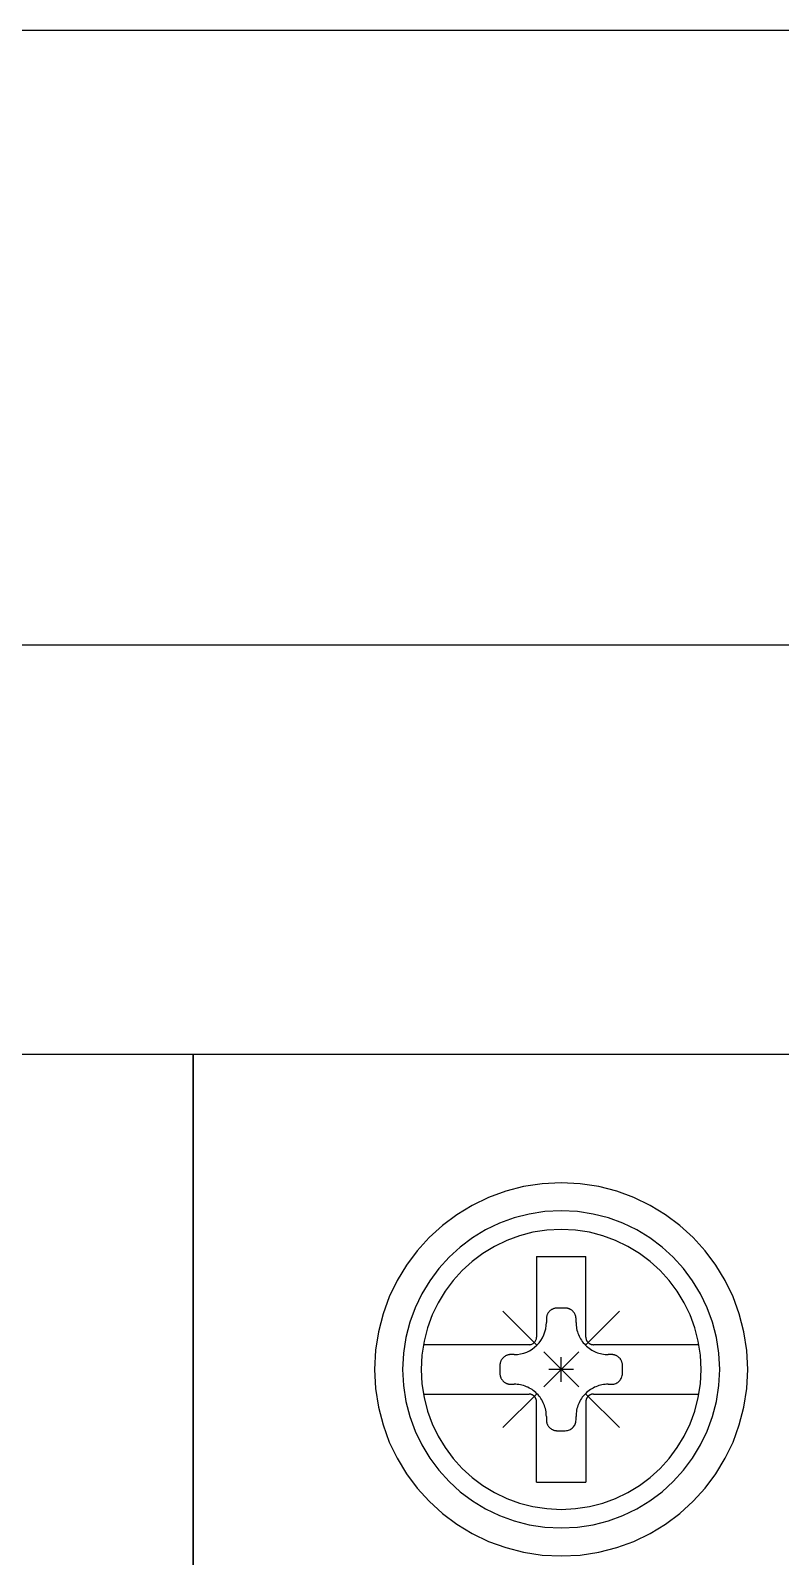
# Model space of a CAD drawing. Header units: millimetres. Extents: x 173893 to 258446, y -176540 to -123824.
# Drawn here: x 188266.17 to 188284.49, y -151181.86 to -151144.6 of the extents above; entities that cross this region are included whole.
import ezdxf

# ---------------------------------------------------------------- set-up
doc = ezdxf.new("R2010")
doc.units = ezdxf.units.MM
doc.header["$LTSCALE"] = 3

msp = doc.modelspace()

# ---------------------------------------------------------------- linework, layer by layer
for p, q in [((188252.174, -151169.6), (188270.146, -151169.6)), ((188270.146, -151169.6), (188270.146, -151249.082)), ((188270.146, -151249.082), (188270.146, -151169.6)), ((188270.146, -151169.6), (188288.118, -151169.6)), ((188277.777, -151172.944), (188277.358, -151173.097)), ((188278.214, -151172.832), (188277.777, -151172.944)), ((188278.666, -151172.763), (188278.214, -151172.832)), ((188279.132, -151172.739), (188278.666, -151172.763)), ((188279.598, -151172.763), (188279.132, -151172.739)), ((188279.132, -151172.739), (188279.132, -151172.739)), ((188280.05, -151172.832), (188279.598, -151172.763)), ((188280.487, -151172.944), (188280.05, -151172.832)), ((188280.905, -151173.097), (188280.487, -151172.944)), ((188276.96, -151173.289), (188276.584, -151173.517)), ((188277.358, -151173.097), (188276.96, -151173.289)), ((188278.736, -151173.443), (188278.351, -151173.501)), ((188279.132, -151173.423), (188278.736, -151173.443)), ((188279.528, -151173.443), (188279.132, -151173.423)), ((188279.132, -151173.423), (188279.132, -151173.423)), ((188279.912, -151173.501), (188279.528, -151173.443)), ((188281.304, -151173.289), (188280.905, -151173.097)), ((188281.679, -151173.517), (188281.304, -151173.289)), ((188276.234, -151173.779), (188275.91, -151174.074)), ((188276.584, -151173.517), (188276.234, -151173.779)), ((188277.624, -151173.727), (188277.286, -151173.89)), ((188277.98, -151173.597), (188277.624, -151173.727)), ((188278.351, -151173.501), (188277.98, -151173.597)), ((188280.284, -151173.597), (188279.912, -151173.501)), ((188280.639, -151173.727), (188280.284, -151173.597)), ((188280.978, -151173.89), (188280.639, -151173.727)), ((188282.03, -151173.779), (188281.679, -151173.517)), ((188282.354, -151174.074), (188282.03, -151173.779)), ((188275.91, -151174.074), (188275.616, -151174.397)), ((188276.967, -151174.084), (188276.668, -151174.307)), ((188277.286, -151173.89), (188276.967, -151174.084)), ((188277.802, -151174.147), (188277.503, -151174.291)), ((188278.116, -151174.032), (188277.802, -151174.147)), ((188278.443, -151173.948), (188278.116, -151174.032)), ((188278.782, -151173.896), (188278.443, -151173.948)), ((188279.132, -151173.878), (188278.782, -151173.896)), ((188279.481, -151173.896), (188279.132, -151173.878)), ((188279.132, -151173.878), (188279.132, -151173.878)), ((188279.821, -151173.948), (188279.481, -151173.896)), ((188280.148, -151174.032), (188279.821, -151173.948)), ((188280.462, -151174.147), (188280.148, -151174.032)), ((188280.761, -151174.291), (188280.462, -151174.147)), ((188281.297, -151174.084), (188280.978, -151173.89)), ((188281.595, -151174.307), (188281.297, -151174.084)), ((188282.648, -151174.397), (188282.354, -151174.074)), ((188275.616, -151174.397), (188275.354, -151174.748)), ((188276.393, -151174.557), (188276.143, -151174.832)), ((188276.668, -151174.307), (188276.393, -151174.557)), ((188277.221, -151174.462), (188276.958, -151174.658)), ((188277.503, -151174.291), (188277.221, -151174.462)), ((188278.529, -151174.538), (188278.529, -151176.51)), ((188278.529, -151174.538), (188279.735, -151174.538)), ((188279.735, -151176.51), (188279.735, -151174.538)), ((188281.043, -151174.462), (188280.761, -151174.291)), ((188281.306, -151174.658), (188281.043, -151174.462)), ((188281.87, -151174.557), (188281.595, -151174.307)), ((188282.12, -151174.832), (188281.87, -151174.557)), ((188282.91, -151174.748), (188282.648, -151174.397)), ((188275.354, -151174.748), (188275.126, -151175.123)), ((188276.143, -151174.832), (188275.921, -151175.13)), ((188276.716, -151174.879), (188276.495, -151175.122)), ((188276.958, -151174.658), (188276.716, -151174.879)), ((188281.548, -151174.879), (188281.306, -151174.658)), ((188281.769, -151175.122), (188281.548, -151174.879)), ((188282.343, -151175.13), (188282.12, -151174.832)), ((188283.138, -151175.124), (188282.91, -151174.748)), ((188275.126, -151175.123), (188274.934, -151175.522)), ((188275.921, -151175.13), (188275.726, -151175.449)), ((188276.495, -151175.122), (188276.298, -151175.385)), ((188281.966, -151175.385), (188281.769, -151175.122)), ((188282.537, -151175.449), (188282.343, -151175.13)), ((188283.33, -151175.522), (188283.138, -151175.124)), ((188274.934, -151175.522), (188274.78, -151175.94)), ((188275.726, -151175.449), (188275.563, -151175.788)), ((188276.127, -151175.666), (188275.983, -151175.965)), ((188276.298, -151175.385), (188276.127, -151175.666)), ((188282.137, -151175.666), (188281.966, -151175.385)), ((188282.281, -151175.965), (188282.137, -151175.666)), ((188282.7, -151175.788), (188282.537, -151175.449)), ((188283.483, -151175.94), (188283.33, -151175.522)), ((188274.78, -151175.94), (188274.668, -151176.377)), ((188275.563, -151175.788), (188275.433, -151176.144)), ((188275.983, -151175.965), (188275.868, -151176.279)), ((188277.71, -151175.873), (188278.529, -151176.692)), ((188278.771, -151176.035), (188278.77, -151176.048)), ((188278.77, -151176.048), (188278.77, -151176.061)), ((188278.773, -151176.023), (188278.771, -151176.035)), ((188278.775, -151176.01), (188278.773, -151176.023)), ((188278.778, -151175.997), (188278.775, -151176.01)), ((188278.781, -151175.985), (188278.778, -151175.997)), ((188278.785, -151175.973), (188278.781, -151175.985)), ((188278.79, -151175.961), (188278.785, -151175.973)), ((188278.795, -151175.949), (188278.79, -151175.961)), ((188278.801, -151175.938), (188278.795, -151175.949)), ((188278.807, -151175.926), (188278.801, -151175.938)), ((188278.814, -151175.916), (188278.807, -151175.926)), ((188278.821, -151175.905), (188278.814, -151175.916)), ((188278.829, -151175.895), (188278.821, -151175.905)), ((188278.838, -151175.885), (188278.829, -151175.895)), ((188278.847, -151175.876), (188278.838, -151175.885)), ((188278.856, -151175.867), (188278.847, -151175.876)), ((188278.847, -151175.876), (188278.847, -151175.876)), ((188278.866, -151175.858), (188278.856, -151175.867)), ((188278.876, -151175.85), (188278.866, -151175.858)), ((188278.887, -151175.843), (188278.876, -151175.85)), ((188278.898, -151175.836), (188278.887, -151175.843)), ((188278.909, -151175.83), (188278.898, -151175.836)), ((188278.92, -151175.824), (188278.909, -151175.83)), ((188278.932, -151175.819), (188278.92, -151175.824)), ((188278.944, -151175.814), (188278.932, -151175.819)), ((188278.956, -151175.81), (188278.944, -151175.814)), ((188278.968, -151175.807), (188278.956, -151175.81)), ((188278.981, -151175.804), (188278.968, -151175.807)), ((188278.994, -151175.802), (188278.981, -151175.804)), ((188279.007, -151175.8), (188278.994, -151175.802)), ((188279.019, -151175.799), (188279.007, -151175.8)), ((188279.033, -151175.799), (188279.019, -151175.799)), ((188279.232, -151175.799), (188279.033, -151175.799)), ((188279.033, -151175.799), (188279.033, -151175.799)), ((188279.245, -151175.799), (188279.232, -151175.799)), ((188279.258, -151175.8), (188279.245, -151175.799)), ((188279.27, -151175.802), (188279.258, -151175.8)), ((188279.283, -151175.804), (188279.27, -151175.802)), ((188279.295, -151175.807), (188279.283, -151175.804)), ((188279.308, -151175.81), (188279.295, -151175.807)), ((188279.32, -151175.814), (188279.308, -151175.81)), ((188279.332, -151175.819), (188279.32, -151175.814)), ((188279.344, -151175.824), (188279.332, -151175.819)), ((188279.355, -151175.83), (188279.344, -151175.824)), ((188279.366, -151175.836), (188279.355, -151175.83)), ((188279.377, -151175.843), (188279.366, -151175.836)), ((188279.388, -151175.85), (188279.377, -151175.843)), ((188279.398, -151175.858), (188279.388, -151175.85)), ((188279.408, -151175.867), (188279.398, -151175.858)), ((188279.417, -151175.876), (188279.408, -151175.867)), ((188279.426, -151175.885), (188279.417, -151175.876)), ((188279.417, -151175.876), (188279.417, -151175.876)), ((188279.435, -151175.895), (188279.426, -151175.885)), ((188279.442, -151175.905), (188279.435, -151175.895)), ((188279.45, -151175.916), (188279.442, -151175.905)), ((188279.457, -151175.926), (188279.45, -151175.916)), ((188279.463, -151175.938), (188279.457, -151175.926)), ((188279.469, -151175.949), (188279.463, -151175.938)), ((188279.474, -151175.961), (188279.469, -151175.949)), ((188279.479, -151175.973), (188279.474, -151175.961)), ((188279.483, -151175.985), (188279.479, -151175.973)), ((188279.486, -151175.997), (188279.483, -151175.985)), ((188279.489, -151176.01), (188279.486, -151175.997)), ((188279.491, -151176.023), (188279.489, -151176.01)), ((188279.493, -151176.035), (188279.491, -151176.023)), ((188279.494, -151176.048), (188279.493, -151176.035)), ((188279.494, -151176.061), (188279.494, -151176.048)), ((188279.736, -151176.692), (188280.554, -151175.873)), ((188282.395, -151176.279), (188282.281, -151175.965)), ((188282.831, -151176.144), (188282.7, -151175.788)), ((188283.596, -151176.377), (188283.483, -151175.94)), ((188274.668, -151176.377), (188274.599, -151176.829)), ((188275.433, -151176.144), (188275.338, -151176.515)), ((188275.868, -151176.279), (188275.784, -151176.607)), ((188278.708, -151176.452), (188278.734, -151176.38)), ((188278.734, -151176.38), (188278.754, -151176.305)), ((188278.754, -151176.305), (188278.766, -151176.226)), ((188278.766, -151176.226), (188278.77, -151176.146)), ((188278.77, -151176.061), (188278.77, -151176.146)), ((188279.494, -151176.146), (188279.494, -151176.061)), ((188279.494, -151176.061), (188279.494, -151176.061)), ((188279.494, -151176.146), (188279.494, -151176.146)), ((188279.494, -151176.146), (188279.495, -151176.185)), ((188279.495, -151176.185), (188279.498, -151176.224)), ((188279.498, -151176.224), (188279.503, -151176.262)), ((188279.503, -151176.262), (188279.509, -151176.3)), ((188279.509, -151176.3), (188279.518, -151176.338)), ((188279.518, -151176.338), (188279.528, -151176.375)), ((188279.528, -151176.375), (188279.54, -151176.411)), ((188279.54, -151176.411), (188279.554, -151176.447)), ((188282.48, -151176.607), (188282.395, -151176.279)), ((188282.926, -151176.515), (188282.831, -151176.144)), ((188283.665, -151176.83), (188283.596, -151176.377)), ((188275.338, -151176.515), (188275.279, -151176.899)), ((188275.784, -151176.607), (188275.732, -151176.946)), ((188278.346, -151176.692), (188275.769, -151176.692)), ((188278.346, -151176.692), (188278.365, -151176.691)), ((188278.346, -151176.692), (188278.346, -151176.692)), ((188278.358, -151176.838), (188278.423, -151176.799)), ((188278.365, -151176.691), (188278.383, -151176.688)), ((188278.383, -151176.688), (188278.4, -151176.684)), ((188278.4, -151176.684), (188278.417, -151176.677)), ((188278.417, -151176.677), (188278.433, -151176.67)), ((188278.423, -151176.799), (188278.483, -151176.753)), ((188278.433, -151176.67), (188278.448, -151176.661)), ((188278.448, -151176.661), (188278.462, -151176.65)), ((188278.462, -151176.65), (188278.475, -151176.638)), ((188278.475, -151176.638), (188278.487, -151176.625)), ((188278.483, -151176.753), (188278.539, -151176.703)), ((188278.487, -151176.625), (188278.497, -151176.611)), ((188278.497, -151176.611), (188278.506, -151176.596)), ((188278.506, -151176.596), (188278.514, -151176.58)), ((188278.514, -151176.58), (188278.52, -151176.564)), ((188278.52, -151176.564), (188278.525, -151176.546)), ((188278.525, -151176.546), (188278.528, -151176.528)), ((188278.528, -151176.528), (188278.529, -151176.51)), ((188278.539, -151176.703), (188278.59, -151176.647)), ((188278.59, -151176.647), (188278.635, -151176.586)), ((188278.635, -151176.586), (188278.675, -151176.521)), ((188278.675, -151176.521), (188278.708, -151176.452)), ((188279.554, -151176.447), (188279.569, -151176.482)), ((188279.569, -151176.482), (188279.587, -151176.517)), ((188279.587, -151176.517), (188279.606, -151176.55)), ((188279.606, -151176.55), (188279.626, -151176.583)), ((188279.626, -151176.583), (188279.648, -151176.614)), ((188279.648, -151176.614), (188279.672, -151176.645)), ((188279.672, -151176.645), (188279.698, -151176.674)), ((188279.698, -151176.674), (188279.725, -151176.703)), ((188279.725, -151176.703), (188279.725, -151176.703)), ((188279.725, -151176.703), (188279.753, -151176.73)), ((188279.735, -151176.51), (188279.735, -151176.51)), ((188279.735, -151176.51), (188279.735, -151176.519)), ((188279.735, -151176.519), (188279.736, -151176.528)), ((188279.736, -151176.528), (188279.737, -151176.536)), ((188279.737, -151176.536), (188279.739, -151176.545)), ((188279.739, -151176.545), (188279.741, -151176.554)), ((188279.741, -151176.554), (188279.743, -151176.563)), ((188279.743, -151176.563), (188279.746, -151176.571)), ((188279.746, -151176.571), (188279.749, -151176.579)), ((188279.749, -151176.579), (188279.753, -151176.587)), ((188279.753, -151176.587), (188279.757, -151176.595)), ((188279.753, -151176.73), (188279.782, -151176.755)), ((188279.757, -151176.595), (188279.761, -151176.603)), ((188279.761, -151176.603), (188279.766, -151176.611)), ((188279.766, -151176.611), (188279.771, -151176.618)), ((188279.771, -151176.618), (188279.777, -151176.625)), ((188279.777, -151176.625), (188279.782, -151176.632)), ((188279.782, -151176.632), (188279.789, -151176.638)), ((188279.782, -151176.755), (188279.813, -151176.779)), ((188279.789, -151176.638), (188279.789, -151176.638)), ((188279.789, -151176.638), (188279.795, -151176.645)), ((188279.795, -151176.645), (188279.802, -151176.65)), ((188279.802, -151176.65), (188279.809, -151176.656)), ((188279.809, -151176.656), (188279.816, -151176.661)), ((188279.813, -151176.779), (188279.845, -151176.801)), ((188279.816, -151176.661), (188279.824, -151176.666)), ((188279.824, -151176.666), (188279.832, -151176.67)), ((188279.832, -151176.67), (188279.84, -151176.674)), ((188279.84, -151176.674), (188279.848, -151176.678)), ((188279.845, -151176.801), (188279.877, -151176.822)), ((188279.848, -151176.678), (188279.856, -151176.681)), ((188279.856, -151176.681), (188279.864, -151176.684)), ((188279.864, -151176.684), (188279.873, -151176.686)), ((188279.873, -151176.686), (188279.882, -151176.688)), ((188279.882, -151176.688), (188279.891, -151176.69)), ((188279.891, -151176.69), (188279.9, -151176.691)), ((188279.9, -151176.691), (188279.909, -151176.692)), ((188279.909, -151176.692), (188279.918, -151176.692)), ((188282.496, -151176.692), (188279.918, -151176.692)), ((188282.532, -151176.946), (188282.48, -151176.607)), ((188282.985, -151176.899), (188282.926, -151176.515)), ((188274.599, -151176.829), (188274.576, -151177.295)), ((188275.279, -151176.899), (188275.259, -151177.296)), ((188275.732, -151176.946), (188275.715, -151177.296)), ((188277.637, -151177.17), (188277.636, -151177.183)), ((188277.638, -151177.157), (188277.637, -151177.17)), ((188277.641, -151177.144), (188277.638, -151177.157)), ((188277.643, -151177.132), (188277.641, -151177.144)), ((188277.647, -151177.119), (188277.643, -151177.132)), ((188277.651, -151177.107), (188277.647, -151177.119)), ((188277.655, -151177.095), (188277.651, -151177.107)), ((188277.661, -151177.083), (188277.655, -151177.095)), ((188277.666, -151177.072), (188277.661, -151177.083)), ((188277.673, -151177.061), (188277.666, -151177.072)), ((188277.68, -151177.05), (188277.673, -151177.061)), ((188277.687, -151177.039), (188277.68, -151177.05)), ((188277.695, -151177.029), (188277.687, -151177.039)), ((188277.703, -151177.02), (188277.695, -151177.029)), ((188277.712, -151177.01), (188277.703, -151177.02)), ((188277.722, -151177.001), (188277.712, -151177.01)), ((188277.712, -151177.01), (188277.712, -151177.01)), ((188277.732, -151176.993), (188277.722, -151177.001)), ((188277.742, -151176.985), (188277.732, -151176.993)), ((188277.752, -151176.977), (188277.742, -151176.985)), ((188277.763, -151176.97), (188277.752, -151176.977)), ((188277.774, -151176.964), (188277.763, -151176.97)), ((188277.786, -151176.958), (188277.774, -151176.964)), ((188277.797, -151176.953), (188277.786, -151176.958)), ((188277.809, -151176.948), (188277.797, -151176.953)), ((188277.822, -151176.945), (188277.809, -151176.948)), ((188277.834, -151176.941), (188277.822, -151176.945)), ((188277.846, -151176.938), (188277.834, -151176.941)), ((188277.859, -151176.936), (188277.846, -151176.938)), ((188277.872, -151176.935), (188277.859, -151176.936)), ((188277.885, -151176.934), (188277.872, -151176.935)), ((188277.898, -151176.933), (188277.885, -151176.934)), ((188277.983, -151176.933), (188277.898, -151176.933)), ((188277.898, -151176.933), (188277.898, -151176.933)), ((188277.983, -151176.933), (188278.063, -151176.929)), ((188277.983, -151176.933), (188277.983, -151176.933)), ((188278.063, -151176.929), (188278.141, -151176.917)), ((188278.141, -151176.917), (188278.217, -151176.898)), ((188278.217, -151176.898), (188278.289, -151176.871)), ((188278.289, -151176.871), (188278.358, -151176.838)), ((188278.705, -151176.869), (188279.559, -151177.722)), ((188278.705, -151177.722), (188279.559, -151176.869)), ((188279.132, -151177.597), (188279.132, -151176.994)), ((188279.877, -151176.822), (188279.911, -151176.84)), ((188279.911, -151176.84), (188279.945, -151176.858)), ((188279.945, -151176.858), (188279.98, -151176.873)), ((188279.98, -151176.873), (188280.016, -151176.887)), ((188280.016, -151176.887), (188280.052, -151176.899)), ((188280.052, -151176.899), (188280.089, -151176.909)), ((188280.089, -151176.909), (188280.127, -151176.918)), ((188280.127, -151176.918), (188280.165, -151176.925)), ((188280.165, -151176.925), (188280.204, -151176.929)), ((188280.204, -151176.929), (188280.242, -151176.932)), ((188280.242, -151176.932), (188280.281, -151176.933)), ((188280.366, -151176.933), (188280.281, -151176.933)), ((188280.379, -151176.934), (188280.366, -151176.933)), ((188280.392, -151176.935), (188280.379, -151176.934)), ((188280.405, -151176.936), (188280.392, -151176.935)), ((188280.418, -151176.938), (188280.405, -151176.936)), ((188280.43, -151176.941), (188280.418, -151176.938)), ((188280.442, -151176.945), (188280.43, -151176.941)), ((188280.454, -151176.948), (188280.442, -151176.945)), ((188280.467, -151176.953), (188280.454, -151176.948)), ((188280.478, -151176.958), (188280.467, -151176.953)), ((188280.49, -151176.964), (188280.478, -151176.958)), ((188280.501, -151176.97), (188280.49, -151176.964)), ((188280.512, -151176.977), (188280.501, -151176.97)), ((188280.522, -151176.985), (188280.512, -151176.977)), ((188280.532, -151176.993), (188280.522, -151176.985)), ((188280.542, -151177.001), (188280.532, -151176.993)), ((188280.552, -151177.01), (188280.542, -151177.001)), ((188280.561, -151177.02), (188280.552, -151177.01)), ((188280.552, -151177.01), (188280.552, -151177.01)), ((188280.569, -151177.029), (188280.561, -151177.02)), ((188280.577, -151177.039), (188280.569, -151177.029)), ((188280.584, -151177.05), (188280.577, -151177.039)), ((188280.591, -151177.061), (188280.584, -151177.05)), ((188280.598, -151177.072), (188280.591, -151177.061)), ((188280.603, -151177.083), (188280.598, -151177.072)), ((188280.609, -151177.095), (188280.603, -151177.083)), ((188280.613, -151177.107), (188280.609, -151177.095)), ((188280.617, -151177.119), (188280.613, -151177.107)), ((188280.62, -151177.132), (188280.617, -151177.119)), ((188280.623, -151177.144), (188280.62, -151177.132)), ((188280.626, -151177.157), (188280.623, -151177.144)), ((188280.627, -151177.17), (188280.626, -151177.157)), ((188280.628, -151177.183), (188280.627, -151177.17)), ((188282.549, -151177.296), (188282.532, -151176.946)), ((188283.005, -151177.296), (188282.985, -151176.899)), ((188283.688, -151177.296), (188283.665, -151176.83)), ((188274.576, -151177.295), (188274.576, -151177.295)), ((188274.576, -151177.295), (188274.599, -151177.761)), ((188275.259, -151177.296), (188275.259, -151177.296)), ((188275.259, -151177.296), (188275.279, -151177.691)), ((188275.715, -151177.296), (188275.715, -151177.296)), ((188275.715, -151177.296), (188275.732, -151177.645)), ((188277.636, -151177.183), (188277.636, -151177.196)), ((188277.636, -151177.196), (188277.636, -151177.395)), ((188277.636, -151177.395), (188277.636, -151177.395)), ((188277.636, -151177.395), (188277.636, -151177.408)), ((188277.636, -151177.408), (188277.637, -151177.421)), ((188277.637, -151177.421), (188277.638, -151177.434)), ((188277.638, -151177.434), (188277.641, -151177.447)), ((188277.641, -151177.447), (188277.643, -151177.459)), ((188277.643, -151177.459), (188277.647, -151177.471)), ((188277.647, -151177.471), (188277.651, -151177.483)), ((188277.651, -151177.483), (188277.655, -151177.496)), ((188277.655, -151177.496), (188277.661, -151177.507)), ((188277.661, -151177.507), (188277.666, -151177.519)), ((188277.666, -151177.519), (188277.673, -151177.53)), ((188277.673, -151177.53), (188277.68, -151177.541)), ((188277.68, -151177.541), (188277.687, -151177.551)), ((188277.687, -151177.551), (188277.695, -151177.561)), ((188279.434, -151177.295), (188278.83, -151177.296)), ((188280.569, -151177.562), (188280.584, -151177.542)), ((188280.584, -151177.542), (188280.597, -151177.52)), ((188280.597, -151177.52), (188280.608, -151177.497)), ((188280.608, -151177.497), (188280.617, -151177.473)), ((188280.617, -151177.473), (188280.623, -151177.448)), ((188280.623, -151177.448), (188280.627, -151177.422)), ((188280.627, -151177.422), (188280.629, -151177.395)), ((188280.629, -151177.196), (188280.628, -151177.183)), ((188280.629, -151177.395), (188280.629, -151177.196)), ((188280.629, -151177.196), (188280.629, -151177.196)), ((188282.532, -151177.645), (188282.549, -151177.296)), ((188282.549, -151177.296), (188282.549, -151177.296)), ((188282.985, -151177.691), (188283.005, -151177.296)), ((188283.005, -151177.296), (188283.005, -151177.296)), ((188283.665, -151177.761), (188283.688, -151177.296)), ((188283.688, -151177.296), (188283.688, -151177.296)), ((188274.599, -151177.761), (188274.668, -151178.214)), ((188275.279, -151177.691), (188275.338, -151178.076)), ((188275.732, -151177.645), (188275.784, -151177.984)), ((188275.769, -151177.899), (188278.346, -151177.899)), ((188277.695, -151177.561), (188277.703, -151177.571)), ((188277.703, -151177.571), (188277.712, -151177.581)), ((188277.71, -151178.718), (188278.529, -151177.899)), ((188277.712, -151177.581), (188277.712, -151177.581)), ((188277.712, -151177.581), (188277.722, -151177.59)), ((188277.722, -151177.59), (188277.732, -151177.598)), ((188277.732, -151177.598), (188277.742, -151177.606)), ((188277.742, -151177.606), (188277.752, -151177.613)), ((188277.752, -151177.613), (188277.763, -151177.62)), ((188277.763, -151177.62), (188277.774, -151177.627)), ((188277.774, -151177.627), (188277.786, -151177.632)), ((188277.786, -151177.632), (188277.797, -151177.638)), ((188277.797, -151177.638), (188277.809, -151177.642)), ((188277.809, -151177.642), (188277.822, -151177.646)), ((188277.822, -151177.646), (188277.834, -151177.649)), ((188277.834, -151177.649), (188277.846, -151177.652)), ((188277.846, -151177.652), (188277.859, -151177.655)), ((188277.859, -151177.655), (188277.872, -151177.656)), ((188277.872, -151177.656), (188277.885, -151177.657)), ((188277.885, -151177.657), (188277.898, -151177.658)), ((188277.898, -151177.658), (188277.983, -151177.658)), ((188278.022, -151177.659), (188277.983, -151177.658)), ((188278.06, -151177.661), (188278.022, -151177.659)), ((188278.099, -151177.666), (188278.06, -151177.661)), ((188278.137, -151177.673), (188278.099, -151177.666)), ((188278.174, -151177.681), (188278.137, -151177.673)), ((188278.212, -151177.692), (188278.174, -151177.681)), ((188278.248, -151177.704), (188278.212, -151177.692)), ((188278.284, -151177.718), (188278.248, -151177.704)), ((188278.319, -151177.733), (188278.284, -151177.718)), ((188278.353, -151177.75), (188278.319, -151177.733)), ((188278.355, -151177.899), (188278.346, -151177.899)), ((188278.387, -151177.769), (188278.353, -151177.75)), ((188278.364, -151177.9), (188278.355, -151177.899)), ((188278.373, -151177.901), (188278.364, -151177.9)), ((188278.382, -151177.903), (188278.373, -151177.901)), ((188278.391, -151177.904), (188278.382, -151177.903)), ((188278.419, -151177.79), (188278.387, -151177.769)), ((188278.399, -151177.907), (188278.391, -151177.904)), ((188278.408, -151177.91), (188278.399, -151177.907)), ((188278.416, -151177.913), (188278.408, -151177.91)), ((188278.424, -151177.916), (188278.416, -151177.913)), ((188278.451, -151177.812), (188278.419, -151177.79)), ((188278.432, -151177.92), (188278.424, -151177.916)), ((188278.44, -151177.925), (188278.432, -151177.92)), ((188278.482, -151177.836), (188278.451, -151177.812)), ((188278.511, -151177.861), (188278.482, -151177.836)), ((188278.539, -151177.888), (188278.511, -151177.861)), ((188278.566, -151177.916), (188278.539, -151177.888)), ((188278.539, -151177.888), (188278.539, -151177.888)), ((188278.592, -151177.946), (188278.566, -151177.916)), ((188279.698, -151177.916), (188279.672, -151177.946)), ((188279.725, -151177.888), (188279.698, -151177.916)), ((188279.753, -151177.861), (188279.725, -151177.888)), ((188279.725, -151177.888), (188279.725, -151177.888)), ((188279.736, -151177.899), (188280.554, -151178.718)), ((188279.782, -151177.836), (188279.753, -151177.861)), ((188279.813, -151177.812), (188279.782, -151177.836)), ((188279.845, -151177.79), (188279.813, -151177.812)), ((188279.832, -151177.92), (188279.824, -151177.925)), ((188279.84, -151177.916), (188279.832, -151177.92)), ((188279.848, -151177.913), (188279.84, -151177.916)), ((188279.877, -151177.769), (188279.845, -151177.79)), ((188279.856, -151177.91), (188279.848, -151177.913)), ((188279.864, -151177.907), (188279.856, -151177.91)), ((188279.873, -151177.904), (188279.864, -151177.907)), ((188279.882, -151177.903), (188279.873, -151177.904)), ((188279.911, -151177.75), (188279.877, -151177.769)), ((188279.891, -151177.901), (188279.882, -151177.903)), ((188279.9, -151177.9), (188279.891, -151177.901)), ((188279.909, -151177.899), (188279.9, -151177.9)), ((188279.918, -151177.899), (188279.909, -151177.899)), ((188279.945, -151177.733), (188279.911, -151177.75)), ((188279.918, -151177.899), (188279.918, -151177.899)), ((188279.918, -151177.899), (188282.496, -151177.899)), ((188279.98, -151177.718), (188279.945, -151177.733)), ((188280.016, -151177.704), (188279.98, -151177.718)), ((188280.052, -151177.692), (188280.016, -151177.704)), ((188280.089, -151177.681), (188280.052, -151177.692)), ((188280.127, -151177.673), (188280.089, -151177.681)), ((188280.165, -151177.666), (188280.127, -151177.673)), ((188280.204, -151177.661), (188280.165, -151177.666)), ((188280.242, -151177.659), (188280.204, -151177.661)), ((188280.281, -151177.658), (188280.242, -151177.659)), ((188280.281, -151177.658), (188280.366, -151177.658)), ((188280.281, -151177.658), (188280.281, -151177.658)), ((188280.366, -151177.658), (188280.393, -151177.656)), ((188280.366, -151177.658), (188280.366, -151177.658)), ((188280.393, -151177.656), (188280.419, -151177.652)), ((188280.419, -151177.652), (188280.444, -151177.646)), ((188280.444, -151177.646), (188280.468, -151177.637)), ((188280.468, -151177.637), (188280.491, -151177.626)), ((188280.491, -151177.626), (188280.513, -151177.613)), ((188280.513, -151177.613), (188280.533, -151177.598)), ((188280.533, -151177.598), (188280.552, -151177.581)), ((188280.552, -151177.581), (188280.569, -151177.562)), ((188282.48, -151177.984), (188282.532, -151177.645)), ((188282.926, -151178.076), (188282.985, -151177.691)), ((188283.596, -151178.214), (188283.665, -151177.761)), ((188274.668, -151178.214), (188274.78, -151178.65)), ((188275.338, -151178.076), (188275.433, -151178.447)), ((188275.784, -151177.984), (188275.868, -151178.312)), ((188278.447, -151177.93), (188278.44, -151177.925)), ((188278.455, -151177.935), (188278.447, -151177.93)), ((188278.462, -151177.94), (188278.455, -151177.935)), ((188278.469, -151177.946), (188278.462, -151177.94)), ((188278.475, -151177.952), (188278.469, -151177.946)), ((188278.481, -151177.959), (188278.475, -151177.952)), ((188278.475, -151177.952), (188278.475, -151177.952)), ((188278.487, -151177.966), (188278.481, -151177.959)), ((188278.493, -151177.973), (188278.487, -151177.966)), ((188278.498, -151177.98), (188278.493, -151177.973)), ((188278.503, -151177.988), (188278.498, -151177.98)), ((188278.507, -151177.995), (188278.503, -151177.988)), ((188278.511, -151178.003), (188278.507, -151177.995)), ((188278.515, -151178.012), (188278.511, -151178.003)), ((188278.518, -151178.02), (188278.515, -151178.012)), ((188278.521, -151178.028), (188278.518, -151178.02)), ((188278.523, -151178.037), (188278.521, -151178.028)), ((188278.525, -151178.046), (188278.523, -151178.037)), ((188278.527, -151178.054), (188278.525, -151178.046)), ((188278.528, -151178.063), (188278.527, -151178.054)), ((188278.528, -151178.072), (188278.528, -151178.063)), ((188278.529, -151178.081), (188278.528, -151178.072)), ((188278.529, -151178.081), (188278.529, -151178.081)), ((188278.529, -151180.053), (188278.529, -151178.081)), ((188278.615, -151177.976), (188278.592, -151177.946)), ((188278.638, -151178.008), (188278.615, -151177.976)), ((188278.658, -151178.041), (188278.638, -151178.008)), ((188278.677, -151178.074), (188278.658, -151178.041)), ((188278.694, -151178.108), (188278.677, -151178.074)), ((188278.71, -151178.144), (188278.694, -151178.108)), ((188278.724, -151178.179), (188278.71, -151178.144)), ((188278.736, -151178.216), (188278.724, -151178.179)), ((188278.746, -151178.253), (188278.736, -151178.216)), ((188278.755, -151178.291), (188278.746, -151178.253)), ((188278.761, -151178.328), (188278.755, -151178.291)), ((188279.509, -151178.291), (188279.503, -151178.328)), ((188279.518, -151178.253), (188279.509, -151178.291)), ((188279.528, -151178.216), (188279.518, -151178.253)), ((188279.54, -151178.179), (188279.528, -151178.216)), ((188279.554, -151178.144), (188279.54, -151178.179)), ((188279.569, -151178.108), (188279.554, -151178.144)), ((188279.587, -151178.074), (188279.569, -151178.108)), ((188279.606, -151178.041), (188279.587, -151178.074)), ((188279.626, -151178.008), (188279.606, -151178.041)), ((188279.648, -151177.976), (188279.626, -151178.008)), ((188279.672, -151177.946), (188279.648, -151177.976)), ((188279.736, -151178.063), (188279.735, -151178.072)), ((188279.735, -151178.072), (188279.735, -151178.081)), ((188279.735, -151178.081), (188279.735, -151180.053)), ((188279.737, -151178.054), (188279.736, -151178.063)), ((188279.739, -151178.046), (188279.737, -151178.054)), ((188279.741, -151178.037), (188279.739, -151178.046)), ((188279.743, -151178.028), (188279.741, -151178.037)), ((188279.746, -151178.02), (188279.743, -151178.028)), ((188279.749, -151178.012), (188279.746, -151178.02)), ((188279.753, -151178.003), (188279.749, -151178.012)), ((188279.757, -151177.995), (188279.753, -151178.003)), ((188279.761, -151177.988), (188279.757, -151177.995)), ((188279.766, -151177.98), (188279.761, -151177.988)), ((188279.771, -151177.973), (188279.766, -151177.98)), ((188279.777, -151177.966), (188279.771, -151177.973)), ((188279.782, -151177.959), (188279.777, -151177.966)), ((188279.789, -151177.952), (188279.782, -151177.959)), ((188279.795, -151177.946), (188279.789, -151177.952)), ((188279.789, -151177.952), (188279.789, -151177.952)), ((188279.802, -151177.94), (188279.795, -151177.946)), ((188279.809, -151177.935), (188279.802, -151177.94)), ((188279.816, -151177.93), (188279.809, -151177.935)), ((188279.824, -151177.925), (188279.816, -151177.93)), ((188282.395, -151178.312), (188282.48, -151177.984)), ((188282.831, -151178.447), (188282.926, -151178.076)), ((188283.483, -151178.65), (188283.596, -151178.214)), ((188274.78, -151178.65), (188274.934, -151179.069)), ((188275.433, -151178.447), (188275.563, -151178.803)), ((188275.868, -151178.312), (188275.983, -151178.626)), ((188275.983, -151178.626), (188276.127, -151178.924)), ((188278.766, -151178.367), (188278.761, -151178.328)), ((188278.769, -151178.406), (188278.766, -151178.367)), ((188278.77, -151178.445), (188278.769, -151178.406)), ((188278.77, -151178.445), (188278.77, -151178.53)), ((188278.77, -151178.445), (188278.77, -151178.445)), ((188278.77, -151178.53), (188278.77, -151178.53)), ((188278.77, -151178.53), (188278.77, -151178.543)), ((188278.77, -151178.543), (188278.771, -151178.556)), ((188278.771, -151178.556), (188278.773, -151178.568)), ((188278.773, -151178.568), (188278.775, -151178.581)), ((188278.775, -151178.581), (188278.778, -151178.593)), ((188278.778, -151178.593), (188278.781, -151178.606)), ((188278.781, -151178.606), (188278.785, -151178.618)), ((188278.785, -151178.618), (188278.79, -151178.63)), ((188278.79, -151178.63), (188278.795, -151178.642)), ((188278.795, -151178.642), (188278.801, -151178.653)), ((188278.801, -151178.653), (188278.807, -151178.664)), ((188278.807, -151178.664), (188278.814, -151178.675)), ((188279.449, -151178.676), (188279.462, -151178.655)), ((188279.462, -151178.655), (188279.473, -151178.632)), ((188279.473, -151178.632), (188279.482, -151178.608)), ((188279.482, -151178.608), (188279.489, -151178.582)), ((188279.489, -151178.582), (188279.493, -151178.556)), ((188279.493, -151178.556), (188279.494, -151178.53)), ((188279.495, -151178.406), (188279.494, -151178.445)), ((188279.494, -151178.53), (188279.494, -151178.445)), ((188279.498, -151178.367), (188279.495, -151178.406)), ((188279.503, -151178.328), (188279.498, -151178.367)), ((188282.137, -151178.924), (188282.281, -151178.626)), ((188282.281, -151178.626), (188282.395, -151178.312)), ((188282.7, -151178.803), (188282.831, -151178.447)), ((188283.33, -151179.069), (188283.483, -151178.65)), ((188275.563, -151178.803), (188275.726, -151179.141)), ((188276.127, -151178.924), (188276.298, -151179.206)), ((188278.814, -151178.675), (188278.821, -151178.686)), ((188278.821, -151178.686), (188278.829, -151178.696)), ((188278.829, -151178.696), (188278.838, -151178.706)), ((188278.838, -151178.706), (188278.847, -151178.715)), ((188278.847, -151178.715), (188278.847, -151178.715)), ((188278.847, -151178.715), (188278.856, -151178.724)), ((188278.856, -151178.724), (188278.866, -151178.733)), ((188278.866, -151178.733), (188278.876, -151178.74)), ((188278.876, -151178.74), (188278.887, -151178.748)), ((188278.887, -151178.748), (188278.898, -151178.755)), ((188278.898, -151178.755), (188278.909, -151178.761)), ((188278.909, -151178.761), (188278.92, -151178.767)), ((188278.92, -151178.767), (188278.932, -151178.772)), ((188278.932, -151178.772), (188278.944, -151178.777)), ((188278.944, -151178.777), (188278.956, -151178.781)), ((188278.956, -151178.781), (188278.968, -151178.784)), ((188278.968, -151178.784), (188278.981, -151178.787)), ((188278.981, -151178.787), (188278.994, -151178.789)), ((188278.994, -151178.789), (188279.007, -151178.791)), ((188279.007, -151178.791), (188279.019, -151178.792)), ((188279.019, -151178.792), (188279.033, -151178.792)), ((188279.033, -151178.792), (188279.232, -151178.792)), ((188279.232, -151178.792), (188279.258, -151178.791)), ((188279.232, -151178.792), (188279.232, -151178.792)), ((188279.258, -151178.791), (188279.284, -151178.787)), ((188279.284, -151178.787), (188279.309, -151178.78)), ((188279.309, -151178.78), (188279.334, -151178.771)), ((188279.334, -151178.771), (188279.356, -151178.76)), ((188279.356, -151178.76), (188279.378, -151178.747)), ((188279.378, -151178.747), (188279.398, -151178.732)), ((188279.398, -151178.732), (188279.417, -151178.715)), ((188279.417, -151178.715), (188279.434, -151178.696)), ((188279.434, -151178.696), (188279.449, -151178.676)), ((188281.966, -151179.206), (188282.137, -151178.924)), ((188282.537, -151179.141), (188282.7, -151178.803)), ((188274.934, -151179.069), (188275.125, -151179.467)), ((188275.726, -151179.141), (188275.921, -151179.461)), ((188276.298, -151179.206), (188276.495, -151179.469)), ((188281.769, -151179.469), (188281.966, -151179.206)), ((188282.343, -151179.461), (188282.537, -151179.141)), ((188283.138, -151179.467), (188283.33, -151179.069)), ((188275.125, -151179.467), (188275.354, -151179.843)), ((188275.921, -151179.461), (188276.143, -151179.759)), ((188276.143, -151179.759), (188276.393, -151180.034)), ((188276.495, -151179.469), (188276.716, -151179.712)), ((188276.716, -151179.712), (188276.958, -151179.932)), ((188281.306, -151179.932), (188281.548, -151179.712)), ((188281.548, -151179.712), (188281.769, -151179.469)), ((188281.87, -151180.034), (188282.12, -151179.759)), ((188282.12, -151179.759), (188282.343, -151179.461)), ((188282.91, -151179.843), (188283.138, -151179.467)), ((188275.354, -151179.843), (188275.616, -151180.193)), ((188276.393, -151180.034), (188276.668, -151180.284)), ((188276.958, -151179.932), (188277.221, -151180.129)), ((188277.221, -151180.129), (188277.503, -151180.3)), ((188278.529, -151180.053), (188279.735, -151180.053)), ((188280.761, -151180.3), (188281.043, -151180.129)), ((188281.043, -151180.129), (188281.306, -151179.932)), ((188281.595, -151180.284), (188281.87, -151180.034)), ((188282.648, -151180.194), (188282.91, -151179.843)), ((188275.616, -151180.193), (188275.91, -151180.517)), ((188275.91, -151180.517), (188276.234, -151180.811)), ((188276.668, -151180.284), (188276.967, -151180.507)), ((188276.967, -151180.507), (188277.286, -151180.701)), ((188277.503, -151180.3), (188277.802, -151180.444)), ((188277.802, -151180.444), (188278.116, -151180.559)), ((188280.148, -151180.559), (188280.462, -151180.444)), ((188280.462, -151180.444), (188280.761, -151180.3)), ((188280.978, -151180.701), (188281.297, -151180.507)), ((188281.297, -151180.507), (188281.595, -151180.284)), ((188282.03, -151180.811), (188282.354, -151180.517)), ((188282.354, -151180.517), (188282.648, -151180.194)), ((188276.234, -151180.811), (188276.584, -151181.073)), ((188277.286, -151180.701), (188277.624, -151180.864)), ((188277.624, -151180.864), (188277.98, -151180.994)), ((188278.116, -151180.559), (188278.443, -151180.643)), ((188278.443, -151180.643), (188278.782, -151180.695)), ((188278.782, -151180.695), (188279.132, -151180.713)), ((188279.132, -151180.713), (188279.481, -151180.695)), ((188279.132, -151180.713), (188279.132, -151180.713)), ((188279.481, -151180.695), (188279.821, -151180.643)), ((188279.821, -151180.643), (188280.148, -151180.559)), ((188280.284, -151180.994), (188280.639, -151180.864)), ((188280.639, -151180.864), (188280.978, -151180.701)), ((188281.679, -151181.073), (188282.03, -151180.811)), ((188276.584, -151181.073), (188276.96, -151181.302)), ((188277.98, -151180.994), (188278.351, -151181.09)), ((188278.351, -151181.09), (188278.736, -151181.148)), ((188278.736, -151181.148), (188279.132, -151181.168)), ((188279.132, -151181.168), (188279.528, -151181.148)), ((188279.132, -151181.168), (188279.132, -151181.168)), ((188279.528, -151181.148), (188279.912, -151181.09)), ((188279.912, -151181.09), (188280.284, -151180.994)), ((188281.304, -151181.302), (188281.679, -151181.073)), ((188276.96, -151181.302), (188277.358, -151181.494)), ((188277.358, -151181.494), (188277.777, -151181.647)), ((188277.777, -151181.647), (188278.214, -151181.759)), ((188280.05, -151181.759), (188280.487, -151181.647)), ((188280.487, -151181.647), (188280.905, -151181.494)), ((188280.905, -151181.494), (188281.304, -151181.302)), ((188278.214, -151181.759), (188278.666, -151181.828)), ((188278.666, -151181.828), (188279.132, -151181.852)), ((188279.132, -151181.852), (188279.598, -151181.828)), ((188279.132, -151181.852), (188279.132, -151181.852)), ((188279.598, -151181.828), (188280.05, -151181.759))]:
    msp.add_line(p, q)
msp.add_lwpolyline([(188246.632, -151159.6), (188311.632, -151159.6, 0.414214), (188319.132, -151152.1), (188319.132, -151152.1, 0.414214), (188311.632, -151144.6), (188246.632, -151144.6, 0.414214), (188239.132, -151152.1), (188239.132, -151152.1, 0.414214)], format="xyb", close=True)

doc.saveas('drawing.dxf')
